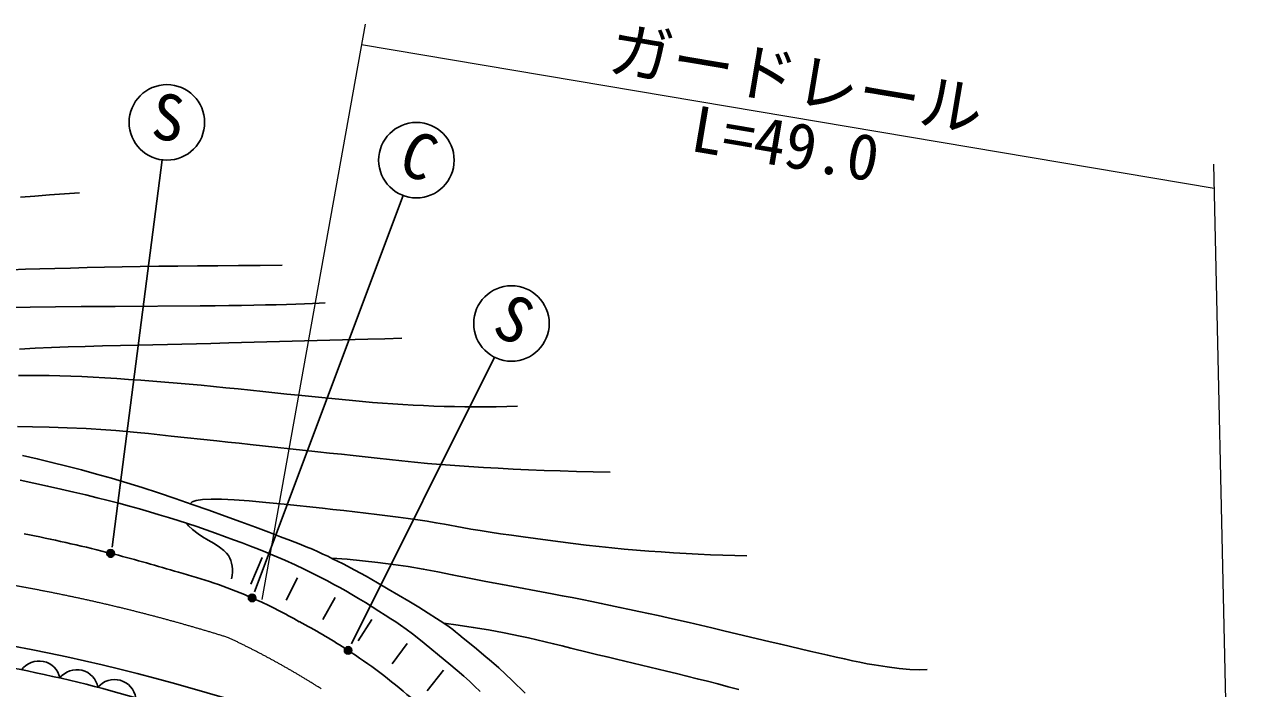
# Model space of a CAD drawing. Units: millimetres, scale not verified. Extents: x 40000 to 680000, y 20000 to 380000.
# Drawn here: x 386586 to 434754, y 304761 to 331172 of the extents above; entities that cross this region are included whole.
import ezdxf
from ezdxf.enums import TextEntityAlignment as Align

# ---------------------------------------------------------------- set-up
doc = ezdxf.new("R2010")
doc.units = ezdxf.units.MM
doc.header["$LTSCALE"] = 1000
doc.linetypes.add('CHAIN', pattern=[18.5, 12, -1.5, 3.5, -1.5])
for name, color, linetype, lineweight in [('M-BGD', 7, 'Continuous', 25), ('M-BMK', 2, 'CHAIN', 13), ('M-STR-HTXT', 7, 'Continuous', 13), ('M-STR-STRC', 7, 'Continuous', 25)]:
    doc.layers.add(name, color=color, linetype=linetype, lineweight=lineweight)
doc.styles.add('ＭＳ ゴシック', font='')
doc.styles.get('ＭＳ ゴシック').set_extended_font_data('MS Gothic')

msp = doc.modelspace()

# ---------------------------------------------------------------- hatches: boundary and pattern name
at = {"layer": 'M-BGD'}
for points in [[(390168, 310145, 0.99999), (389868, 310145, 0.41422), (390018, 309995, 0.41422)], [(395789, 308373, 0.99999), (395489, 308373, 0.41422), (395639, 308223, 0.41422)], [(399602, 306288, 0.41421), (399452, 306438, 0.41421), (399302, 306288, 0.41421), (399452, 306138, 0.41421)]]:
    msp.add_hatch(color=256, dxfattribs=at).paths.add_polyline_path(points)

# ---------------------------------------------------------------- linework, layer by layer
for p, q in [((396042, 309982), (395590, 308922)), ((396997, 308278), (397438, 309176)), ((398447, 307514), (398938, 308385)), ((399852, 306669), (400391, 307511)), ((401206, 305746), (401793, 306556)), ((403247, 305506), (402592, 304679))]:
    msp.add_line(p, q, dxfattribs=at)
for points in [[(386433, 324300), (387004, 324344), (387586, 324387), (388180, 324429), (388785, 324471)], [(386070, 321416), (386630, 321435), (387205, 321452), (387803, 321468), (388427, 321484), (389086, 321500), (389770, 321514), (390472, 321528), (391192, 321540), (391931, 321551), (392691, 321560), (393472, 321569), (394276, 321576), (395104, 321583), (395957, 321588), (396837, 321593)], [(385806, 319915), (388845, 319949), (389508, 319954), (390193, 319959), (393575, 319976), (394172, 319982), (394717, 319989), (395223, 319997), (395707, 320005), (396166, 320014), (396600, 320024), (397006, 320034), (397381, 320045), (397724, 320057), (398032, 320069), (398304, 320083), (398538, 320098)], [(386402, 318264), (387026, 318294), (387666, 318322), (388325, 318347), (389004, 318369), (389700, 318389), (390409, 318407), (391126, 318423), (394005, 318487), (394707, 318505), (400236, 318652), (400911, 318671), (401580, 318692)], [(386357, 317217), (386758, 317218), (387165, 317215), (387579, 317209), (388002, 317200), (388433, 317187), (388875, 317169), (389328, 317147), (389790, 317120), (390259, 317090), (390734, 317057), (391213, 317021), (391694, 316983), (392175, 316944), (392656, 316904), (393133, 316864), (393612, 316822), (394098, 316777), (394588, 316728), (395081, 316678), (396061, 316576), (396544, 316525), (397019, 316476), (397484, 316429), (398800, 316302), (399623, 316221), (400026, 316182), (400424, 316145), (400822, 316112), (401222, 316081), (401624, 316055), (402033, 316033), (402445, 316014), (402856, 315999), (403267, 315986), (403679, 315977), (404091, 315970), (404505, 315967), (404920, 315968), (405338, 315972), (405758, 315980), (406181, 315991)], [(386324, 315181), (386918, 315174), (387577, 315159), (388289, 315135), (389042, 315100), (389823, 315051), (390227, 315020), (390646, 314984), (391078, 314944), (391519, 314900), (391969, 314854), (392423, 314807), (394236, 314614), (394679, 314568), (395120, 314521), (395559, 314473), (398244, 314180), (398713, 314131), (399184, 314080), (399656, 314028), (400609, 313921), (401094, 313867), (401587, 313815), (402091, 313764), (402608, 313717), (403139, 313672), (403688, 313631), (404251, 313594), (404825, 313559), (405410, 313526), (406007, 313495), (406617, 313467), (407239, 313441), (407874, 313418), (408523, 313397), (409186, 313380), (409864, 313366)], [(386519, 314036), (387100, 313901), (387686, 313759), (388275, 313611), (388867, 313456), (389462, 313294), (390058, 313125), (390656, 312948), (391273, 312757), (391920, 312547), (392585, 312323), (393257, 312090), (393923, 311854), (394573, 311620), (395194, 311393), (395775, 311178), (396304, 310981), (396769, 310806), (397166, 310656), (397503, 310524), (397790, 310408), (398038, 310304), (398256, 310207), (398454, 310116), (398643, 310025), (398832, 309931), (399032, 309831), (399253, 309721), (399718, 309481), (400174, 309231), (400618, 308976), (401046, 308725), (401456, 308483), (401859, 308244), (402255, 308004), (402629, 307772), (402968, 307558), (403255, 307371), (403465, 307228), (403607, 307123), (403721, 307030), (403847, 306923), (404026, 306774), (404268, 306577), (404546, 306348), (404845, 306100), (405146, 305844), (405433, 305592), (405702, 305345), (405964, 305095), (406491, 304582)], [(386422, 313049), (386972, 312932), (387514, 312814), (388043, 312696), (388551, 312580), (389030, 312466), (389485, 312355), (389924, 312243), (390349, 312132), (390762, 312020), (391165, 311907), (391557, 311793), (391943, 311679), (392322, 311563), (392697, 311446), (393069, 311328), (393441, 311205), (393813, 311079), (394181, 310949), (394544, 310817), (394898, 310686), (395242, 310555), (395572, 310428), (395886, 310304), (396182, 310186), (396457, 310076), (396939, 309872), (397347, 309687), (397702, 309514), (398338, 309193), (398629, 309045), (398885, 308910), (399122, 308780), (399356, 308647), (399603, 308505), (399868, 308348), (400140, 308184), (400412, 308016), (400677, 307849), (400927, 307688), (401148, 307546), (401344, 307419), (401538, 307288), (401752, 307135), (402009, 306942), (402329, 306690), (402697, 306393), (403083, 306076), (403455, 305765), (403783, 305486), (404048, 305257), (404269, 305060), (404476, 304869), (404700, 304658)], [(393180, 312117), (393256, 312193), (393422, 312247), (393674, 312282), (394008, 312298), (394418, 312296), (394921, 312272), (395520, 312227), (396190, 312164), (396907, 312092), (398432, 311934), (398851, 311889), (399281, 311842), (399717, 311794), (400156, 311744), (400592, 311692), (401021, 311640), (401440, 311586), (401842, 311532), (402224, 311476), (402589, 311418), (402941, 311358), (403286, 311297), (403977, 311173), (404333, 311110), (404703, 311047), (405093, 310985), (405507, 310924), (405948, 310861), (406411, 310796), (406891, 310730), (407385, 310664), (407888, 310598), (408398, 310534), (408910, 310473), (409420, 310415), (409925, 310362), (410420, 310315), (410910, 310273), (411401, 310234), (411893, 310198), (412384, 310165), (412875, 310136), (413364, 310110), (413850, 310089), (414333, 310071), (414812, 310058), (415286, 310050)], [(393033, 311339), (393106, 311233), (393270, 311091), (393495, 310922), (393674, 310803), (393896, 310669), (394130, 310528), (394346, 310390), (394514, 310263), (394626, 310153), (394704, 310053), (394757, 309957), (394794, 309858), (394826, 309750), (394849, 309635), (394859, 309517), (394857, 309393), (394845, 309263), (394826, 309126)], [(398788, 309953), (399414, 309907), (400029, 309850), (400635, 309782), (401239, 309705), (401844, 309618), (402436, 309519), (403011, 309409), (403592, 309291), (404201, 309165), (404859, 309035), (405213, 308969), (405582, 308901), (407558, 308537), (407960, 308461), (408358, 308385), (408748, 308307), (409130, 308230), (409507, 308153), (409880, 308075), (410252, 307997), (410625, 307917), (411000, 307836), (411381, 307752), (411769, 307667), (412166, 307578), (412574, 307486), (413000, 307389), (413446, 307286), (413905, 307178), (414372, 307067), (416215, 306629), (416642, 306529), (417800, 306261), (418509, 306096), (418846, 306018), (419171, 305945), (419484, 305877), (419785, 305814), (420074, 305758), (420351, 305708), (420869, 305627), (421339, 305566), (421762, 305528), (422136, 305512), (422462, 305521)], [(403254, 307372), (403830, 307294), (404421, 307202), (405028, 307097), (405651, 306980), (406291, 306851), (406616, 306781), (406945, 306707), (407277, 306630), (407613, 306549), (407954, 306465), (408300, 306380), (409006, 306203), (409369, 306114), (409737, 306024), (410114, 305934), (412095, 305461), (412503, 305362), (412913, 305262), (413322, 305160), (413730, 305057), (414140, 304951), (414556, 304841), (414976, 304728)]]:
    msp.add_lwpolyline(points, dxfattribs=at)
for points in [[(390168, 310145, 0.99999), (389868, 310145, 0.41422), (390018, 309995, 0.41422)], [(395789, 308373, 0.99999), (395489, 308373, 0.41422), (395639, 308223, 0.41422)], [(399602, 306288, 0.41421), (399452, 306438, 0.41421), (399302, 306288, 0.41421), (399452, 306138, 0.41421)]]:
    msp.add_lwpolyline(points, format="xyb", close=True, dxfattribs=at)
for centre, radius, start, end in [((374469, 249351), 62751, 75.79002, 78.86622), ((374469, 249351), 62751, 73.0956, 75.51611), ((387702, 290287), 19750, 66.74, 75.2972), ((387702, 290287), 19750, 60.2144, 65.8697), ((371669, 229162), 78636, 73.0896, 89.85946), ((386601, 286670), 23452, 57.1375, 62.2687), ((376651, 255668), 50806, 73.5764, 85.88), ((387166, 305013), 853, 11.9784, 143.9626), ((386601, 286670), 23452, 48.6707, 56.4045), ((388675, 304667), 853, 10.2208, 142.205), ((390172, 304275), 853, 8.4631, 140.4473)]:
    msp.add_arc(centre, radius, start, end, dxfattribs=at)
at = {"layer": 'M-BMK'}
for centre, radius, start, end in [((374489, 242324), 67560, 72.5951, 80.60675), ((380519, 276697), 33266, 57.5262, 64.773)]:
    msp.add_arc(centre, radius, start, end, dxfattribs=at)
at = {"layer": 'M-STR-HTXT'}
for p, q in [((400124, 331172), (396020, 308304)), ((399980, 330370), (433857, 324658)), ((433836, 325606), (434754, 284250))]:
    msp.add_line(p, q, dxfattribs=at)
at = {"layer": 'M-STR-STRC'}
for p, q in [((390084, 310384), (392062, 325783)), ((395738, 308612), (401639, 324363)), ((399589, 306541), (405271, 317935))]:
    msp.add_line(p, q, dxfattribs=at)
for centre in [(392253, 327271), (402165, 325768), (405941, 319278)]:
    msp.add_circle(centre, 1500, dxfattribs=at)

# ---------------------------------------------------------------- texts
at = {"layer": 'M-STR-HTXT', "style": 'ＭＳ ゴシック'}
for s, p in [('ガードレール', (417021, 327548)), ('L=49.0', (416588, 324984))]:
    msp.add_text(s, height=1833, rotation=350.428, dxfattribs=at).set_placement(p, align=Align.BOTTOM_CENTER)
at = {"layer": 'M-STR-STRC', "style": 'ＭＳ ゴシック'}
for s, rotation, p in [('S', 352.62, (392119, 326017)), ('C', 339.4, (401748, 324578)), ('S', 333.437, (405402, 318137))]:
    msp.add_text(s, height=1833, rotation=rotation, dxfattribs=at).set_placement(p, align=Align.BOTTOM_CENTER)

doc.saveas('drawing.dxf')
